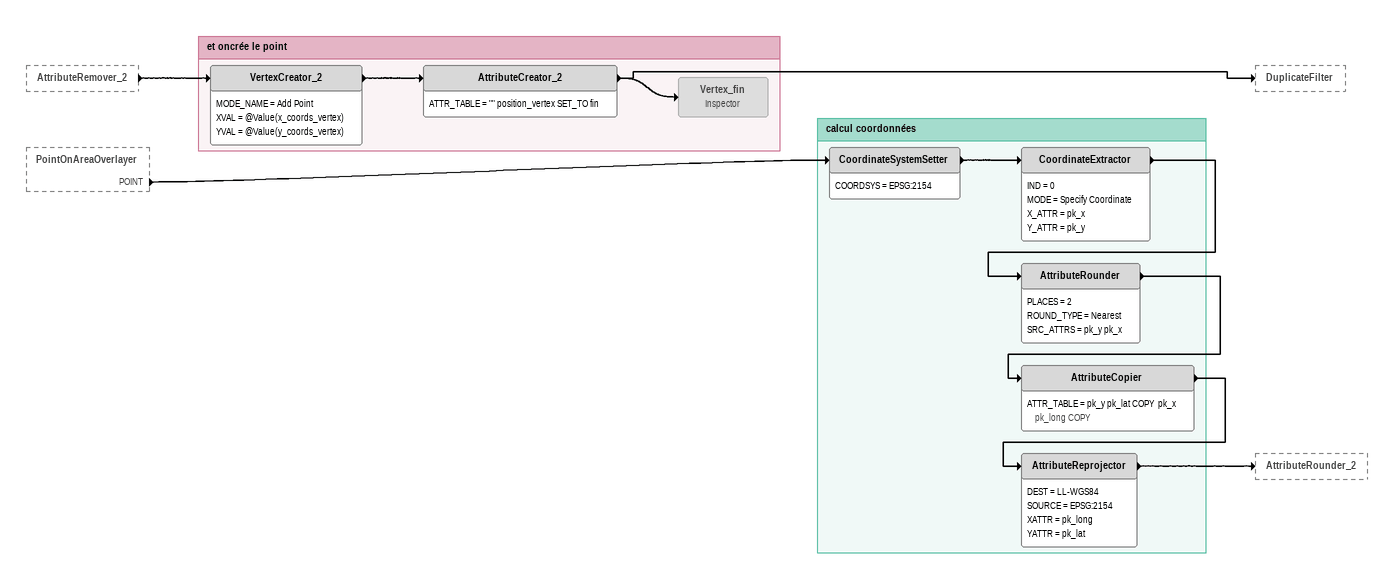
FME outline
AttributeRemover_2 [outside]
    -> VertexCreator_2
PointOnAreaOverlayer [outside]
    POINT -> CoordinateSystemSetter

Bookmark: et oncrée le point
VertexCreator_2
    MODE_NAME = Add Point
    XVAL = @Value(x_coords_vertex)
    YVAL = @Value(y_coords_vertex)
    -> AttributeCreator_2
AttributeCreator_2
    ATTR_TABLE = "" position_vertex SET_TO fin
    -> Vertex_fin
    -> DuplicateFilter
Vertex_fin: Inspector [off]

Bookmark: calcul coordonnées
CoordinateSystemSetter
    COORDSYS = EPSG:2154
    -> CoordinateExtractor
CoordinateExtractor
    IND = 0
    MODE = Specify Coordinate
    X_ATTR = pk_x
    Y_ATTR = pk_y
    -> AttributeRounder
AttributeRounder
    PLACES = 2
    ROUND_TYPE = Nearest
    SRC_ATTRS = pk_y pk_x
    -> AttributeCopier
AttributeCopier
    ATTR_TABLE = pk_y pk_lat COPY  pk_x pk_long COPY
    -> AttributeReprojector
AttributeReprojector
    DEST = LL-WGS84
    SOURCE = EPSG:2154
    XATTR = pk_long
    YATTR = pk_lat
    -> AttributeRounder_2
